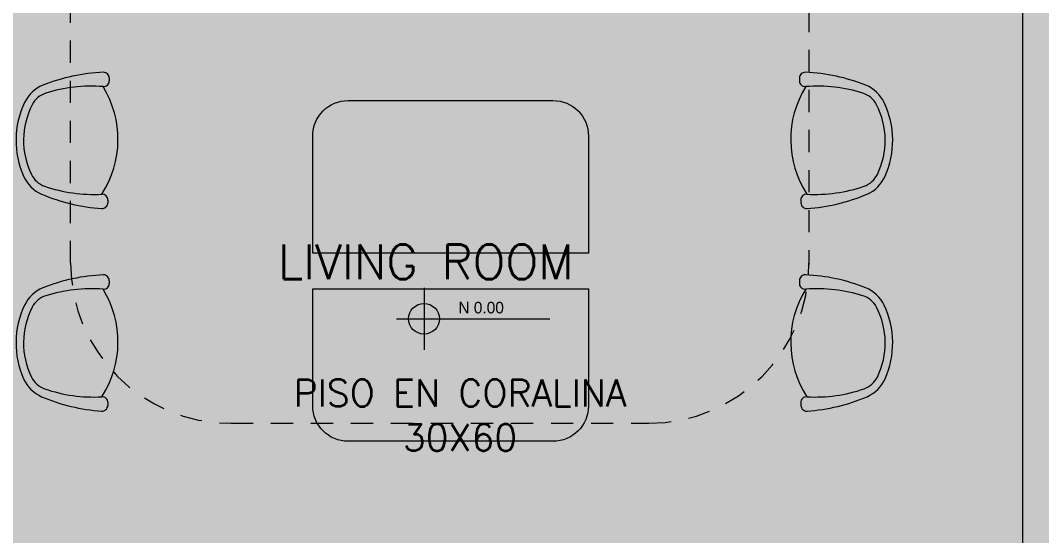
# Model space of a CAD drawing. Header units: metres. Extents: x 8 to 2416, y -346 to 476.
# Drawn here: x 142.78 to 148.52, y -182.27 to -179.38 of the extents above; entities that cross this region are included whole.
import ezdxf

# ---------------------------------------------------------------- set-up
doc = ezdxf.new("R2010")
doc.units = ezdxf.units.M
doc.linetypes.add('0', pattern=[0])
doc.linetypes.add('HIDDEN2', pattern=[0.1875, 0.125, -0.0625])
doc.layers.get('0').update_dxf_attribs({"color": 250, "linetype": '0', "lineweight": 20})
for name, color, linetype, lineweight in [('baños', 140, 'Continuous', 0), ('MOBILIARIOS', 252, 'Continuous', 0), ('piso', 253, 'Continuous', 0), ('SE-3', 253, 'Continuous', 5), ('textos', 7, 'Continuous', 0)]:
    doc.layers.add(name, color=color, linetype=linetype, lineweight=lineweight)
doc.layers.add('hatch piso', color=253, linetype='Continuous', lineweight=0, transparency=0.7)
doc.layers.add('Techos 1', color=7, linetype='HIDDEN2', lineweight=9, true_color=0x42391a)
doc.styles.add('ESC100-2mm', font='arial.ttf', dxfattribs={"height": 0.15})
doc.styles.get("Standard").update_dxf_attribs({"font": 'arial.ttf', "height": 0.1875})

# ---------------------------------------------------------------- blocks, each defined once
blk = doc.blocks.new('PL BASE 1N NASAS 09')
at = {"layer": 'textos', "transparency": 33554534}
h = blk.add_hatch(color=256, dxfattribs=at)
h.dxf.hatch_style = 1
h.paths.add_polyline_path([(-96.74496580120812, -45.42420723224006, 0.4142135623730951), (-96.83151098926946, -45.51075242045283), (-96.74496580120812, -45.51075242045283)])
h.paths.add_polyline_path([(-96.65842061299536, -45.51075242045283), (-96.74496580120812, -45.51075242045283), (-96.74496580120812, -45.5972976086656, 0.4142135623730951)])
at = {"layer": 'piso'}
blk.add_line((-93.38107123374107, -42.00971909964001), (-93.3810712337413, -48.48971880321707), dxfattribs=at)
at = {"layer": 'Techos 1'}
for p, q in [((-98.7310712337413, -45.19773139854667), (-98.73107123374139, -41.29971880325272)), ((-94.58107123374104, -41.29971880325277), (-94.58107123374099, -45.20557172373762)), ((-97.83107123374141, -46.09773139854678), (-95.48107123374099, -46.09773139854678))]:
    blk.add_line(p, q, dxfattribs=at)
for centre, start, end in [((-97.83107123374141, -45.19773139854678), 180, 270), ((-95.481071233741, -45.19773139854678), 270, 7.016709298534877e-15)]:
    blk.add_arc(centre, 0.9, start, end, dxfattribs=at)
at = {"layer": 'textos'}
for p, q in [((-96.74496580120812, -45.33677444660509), (-96.74496580120812, -45.68473039430035)), ((-96.89878121704696, -45.51075242045283), (-96.03790723714683, -45.51075242045283))]:
    blk.add_line(p, q, dxfattribs=at)
blk.add_circle((-96.74496580120812, -45.51075242045283), 0.08654518812586502, dxfattribs=at)
at = {"layer": 'textos', "insert": (-97.69968022504122, -45.28877735859898), "char_height": 0.195, "width": 3.404876511770499, "attachment_point": 7}
blk.add_mtext('{\\Fromans|c0; LIVING ROOM}', dxfattribs=at)
at = {"layer": 'textos', "insert": (-96.55199808047091, -45.41536516784606), "char_height": 0.065, "attachment_point": 1, "style": 'ESC100-2mm'}
blk.add_mtext_dynamic_manual_height_columns('{\\Ftxt|c0;N 0.00}', width=2.216942068900153, gutter_width=0.5, heights=[0], dxfattribs=at)
blk = doc.blocks.new('PL MUEBLES 1N NASAS 09')
at = {"layer": 'hatch piso'}
h = blk.add_hatch(dxfattribs=at)
h.set_pattern_fill('AR-BRSTD', color=256, scale=0.002, angle=-90.00000000000001)
h.set_pattern_definition([(270, (32.50438192473212, 232.0100725299642), (0.1354836, -2.178742458197296e-17), []), (0, (32.50438192473212, 232.0100725299642), (0.1354836, 0.2032), [0.1354836, -0.1354836])])
h.paths.add_polyline_path([(77.64229406997623, 53.25491652137001), (75.08047333544067, 53.25491652137001), (75.08047333544044, 47.44807486002907), (74.08047333542248, 47.44807486007264), (74.08047333544073, 53.25357486007555), (64.20552944245787, 53.25357486007555), (64.20552944245782, 52.9535748600422), (68.88047333544063, 52.95357486001596), (68.880473335447, 32.95357486002914), (64.20554418686284, 32.95357486002335), (64.20554418684607, 32.65357486003462), (74.0804733354226, 32.65357486001759), (74.08047333542282, 38.4589972278072), (75.08047333544067, 38.45899722776363), (75.08047333544044, 32.65491652136998), (77.64229406997623, 32.65491652136998)])
h.paths.add_polyline_path([(72.26297461204848, 46.10878603823181), (72.26297461204848, 45.65878603823199), (72.68813298355411, 45.65878603823199), (72.68813298355411, 44.65878603823199), (70.08813298355398, 44.65878603823199), (70.08813298355398, 45.65878603823199), (70.50487204015616, 45.65878603823199), (70.50487204015616, 46.10878603823181)], flags=16)
h.paths.add_polyline_path([(70.19505878956664, 48.59953696519079), (70.19505878956664, 49.59953696519079), (71.89505878956669, 49.59953696519079), (71.89505878956669, 48.59953696519079)], flags=16)
edge = h.paths.add_edge_path(flags=16)
edge.add_arc((73.38047333544063, 47.14807486002934), 0.1000000000000227, 90, 180, ccw=False)
edge.add_line((73.38047333544063, 47.24807486002936), (73.78047333544049, 47.24807486002936))
edge.add_arc((73.78047333544055, 47.14807486002928), 0.1000000000000796, 3.26281224261038e-11, 90.00000000003263, ccw=False)
edge.add_line((73.88047333544063, 47.14807486002934), (73.8804733354406, 46.89807486002937))
edge.add_arc((73.78047333544062, 46.89807486002935), 0.0999999999999801, -90.00000000000819, 8.185452315956354e-12, ccw=False)
edge.add_line((73.7804733354406, 46.79807486002937), (73.38047333544051, 46.79807486002937))
edge.add_arc((73.38047333544048, 46.89807486002937), 0.09999999999999432, 180, 270.00000000001626, ccw=False)
edge.add_line((73.28047333544049, 46.89807486002937), (73.2804733354406, 47.14807486002934))
edge = h.paths.add_edge_path(flags=16)
edge.add_arc((71.0742145383112, 50.00336760197825), 0.25, 0, 360)
edge = h.paths.add_edge_path(flags=16)
edge.add_ellipse((71.53813297908363, 43.9233636517568), major_axis=(0.7999549386161108, 0.008490947165668672), ratio=0.4192585178968346, start_angle=0, end_angle=360)
h.paths.add_polyline_path([(72.68813298355411, 44.30739295435234), (73.48813298360068, 44.30739295435234), (73.48813298360068, 43.50739295430577), (72.68813298355411, 43.50739295430577)], flags=16)
h.paths.add_polyline_path([(70.08813298355398, 44.30739295435234), (70.08813298355398, 43.50739295430577), (69.28813298350741, 43.50739295430577), (69.28813298350741, 44.30739295435234)], flags=16)
h.paths.add_polyline_path([(70.19505878956664, 50.40719823876572), (70.19505878956664, 51.40719823876572), (71.89505878956669, 51.40719823876572), (71.89505878956669, 50.40719823876572)], flags=16)
edge = h.paths.add_edge_path(flags=16)
edge.add_ellipse((71.53813297908363, 41.98370843603601), major_axis=(0.7999549386161108, -0.008490947165668672), ratio=0.4192585178968346, start_angle=0, end_angle=360, ccw=False)
h.paths.add_polyline_path([(72.68813298355411, 42.39967913348704), (73.48813298360068, 42.39967913348704), (73.48813298360068, 41.59967913344047), (72.68813298355411, 41.59967913344047)], flags=16)
h.paths.add_polyline_path([(70.08813298355398, 42.39967913348704), (70.08813298355398, 41.59967913344047), (69.28813298350741, 41.59967913344047), (69.28813298350741, 42.39967913348704)], flags=16)
edge = h.paths.add_edge_path(flags=16)
edge.add_line((73.28047333544072, 52.59594413940195), (73.28047333544063, 52.84594413940189))
edge.add_arc((73.38047333544061, 52.84594413940191), 0.0999999999999801, 89.99999999999193, 180.0000000000081, ccw=False)
edge.add_line((73.38047333544063, 52.94594413940189), (73.78047333544072, 52.94594413940189))
edge.add_arc((73.78047333544069, 52.84594413940195), 0.09999999999993747, -3.26281224261038e-11, 89.99999999998369, ccw=False)
edge.add_line((73.88047333544063, 52.84594413940189), (73.88047333544071, 52.59594413940195))
edge.add_arc((73.78047333544073, 52.59594413940194), 0.0999999999999801, -90.00000000000819, 8.185452315956354e-12, ccw=False)
edge.add_line((73.78047333544072, 52.49594413940196), (73.38047333544063, 52.49594413940196))
edge.add_arc((73.38047333544066, 52.59594413940189), 0.09999999999993747, 179.9999999999674, 269.99999999998374, ccw=False)
h.paths.add_polyline_path([(72.68813298355411, 41.24828604956082), (72.68813298355411, 40.24828604956082), (72.26297461204848, 40.24828604956082), (72.26297461204848, 39.798286049561), (70.50487204015616, 39.798286049561), (70.50487204015616, 40.24828604956082), (70.08813298355398, 40.24828604956082), (70.08813298355398, 41.24828604956082)], flags=16)
edge = h.paths.add_edge_path(flags=16)
edge.add_line((73.38047333544051, 39.0989972277639), (73.7804733354406, 39.0989972277639))
edge.add_arc((73.78047333544063, 38.99899722776391), 0.09999999999999432, 0, 90.00000000001631, ccw=False)
edge.add_line((73.88047333544063, 38.99899722776391), (73.88047333544051, 38.74899722776394))
edge.add_arc((73.78047333544049, 38.74899722776394), 0.1000000000000227, -90, 0, ccw=False)
edge.add_line((73.78047333544049, 38.64899722776391), (73.38047333544063, 38.64899722776391))
edge.add_arc((73.38047333544057, 38.74899722776399), 0.1000000000000796, 180.0000000000326, 270.00000000003257, ccw=False)
edge.add_line((73.28047333544049, 38.74899722776394), (73.2804733354406, 38.99899722776391))
edge.add_arc((73.38047333544057, 38.99899722776394), 0.0999999999999659, 90.00000000003263, 180.0000000000163, ccw=False)
edge = h.paths.add_edge_path(flags=0)
edge.add_line((70.48365891830525, 36.79522317820329), (70.4398800839295, 36.82292017399391))
edge.add_line((70.4398800839295, 36.82292017399391), (70.4131478727083, 36.78066631164694))
edge.add_line((70.4131478727083, 36.78066631164694), (70.32864014801484, 36.83413073408965))
edge.add_arc((70.19497909190825, 36.62286142235588), 0.2499999999999819, 57.68021319181359, 237.6802131918136)
edge.add_line((70.06131803580166, 36.41159211062211), (70.14582576049537, 36.3581276881792))
edge.add_line((70.14582576049537, 36.3581276881792), (70.11909354927406, 36.3158738258324))
edge.add_line((70.11909354927406, 36.3158738258324), (70.1731394557655, 36.28168129270685))
edge.add_arc((71.25621804709692, 35.97743506840928), 1.124999999999911, 133.3709649465783, 164.3094841489595, ccw=False)
edge = h.paths.add_edge_path(flags=16)
edge.add_arc((70.00419201307986, 35.98652027748952), 0.2909391300207996, 89.2588743430332, 335.97933893623923, ccw=False)
edge.add_line((70.00795522989785, 36.27743506841023), (70.1079552298981, 36.2774350684102))
edge.add_line((70.1079552298981, 36.2774350684102), (70.1079552298981, 36.22743506841022))
edge.add_line((70.1079552298981, 36.22743506841022), (70.00795522989739, 36.22743506841022))
edge.add_arc((70.00795522989732, 35.97743506841022), 0.25, 89.99999999998371, 269.9999999999902)
edge.add_line((70.00795522989728, 35.72743506841022), (70.10795522989741, 35.72743506841022))
edge.add_line((70.10795522989741, 35.72743506841022), (70.10795522989719, 35.67743506841012))
edge.add_line((70.10795522989719, 35.67743506841012), (70.17985118550013, 35.67743506841003))
edge.add_line((70.17985118550013, 35.67743506841003), (70.11909354927406, 35.63899631098781))
edge.add_line((70.11909354927406, 35.63899631098781), (70.14582576049537, 35.59674244864101))
edge.add_line((70.14582576049537, 35.59674244864101), (70.06131803580149, 35.54327802619801))
edge.add_arc((70.19497909190824, 35.33200871446432), 0.2499999999999934, 122.3197868082271, 302.3197868081512)
edge.add_line((70.3286401480147, 35.12073940273046), (70.4131478727083, 35.17420382517327))
edge.add_line((70.4131478727083, 35.17420382517327), (70.4398800839295, 35.1319499628263))
edge.add_line((70.4398800839295, 35.1319499628263), (70.35537235923601, 35.07848554038364))
edge.add_arc((70.18980004316087, 35.32865709781886), 0.3000000000000866, 211.2742799023337, 303.49798923904575, ccw=False)
edge.add_arc((70.28470962891768, 34.84717721287504), 0.4790926908531943, -37.75931426553501, 137.1634994422355, ccw=False)
edge.add_arc((70.6181354084435, 34.76621458644701), 0.2171929796369701, 282.0494044415422, 481.7281917725827)
edge.add_line((70.5039157446194, 34.95094860821749), (70.54397861828869, 35.04257265611608))
edge.add_line((70.54397861828869, 35.04257265611608), (70.58979064223826, 35.02254121928166))
edge.add_line((70.58979064223826, 35.02254121928166), (70.54972776856889, 34.93091717138276))
edge.add_arc((70.78995102193791, 34.85629014508434), 0.2515480163176458, -29.977208623414526, 162.7422291662654, ccw=False)
edge.add_line((71.00784800806281, 34.73060280303662), (71.04791088173232, 34.82222685093558))
edge.add_line((71.04791088173232, 34.82222685093558), (71.09372290568177, 34.80219541410091))
edge.add_line((71.09372290568177, 34.80219541410091), (71.12252649154783, 34.86806939889908))
edge.add_line((71.12252649154783, 34.86806939889908), (71.1334043820147, 34.79700112235417))
edge.add_line((71.1334043820147, 34.79700112235417), (71.18282877310111, 34.80456614487588))
edge.add_line((71.18282877310111, 34.80456614487588), (71.19795881814392, 34.70571736270335))
edge.add_arc((71.44301081336786, 34.75706609966703), 0.2503740664505842, 5.569938851973177, 191.8346553073248, ccw=False)
edge.add_line((71.69220272900674, 34.78136758791845), (71.67707268396379, 34.88021637009109))
edge.add_line((71.67707268396379, 34.88021637009109), (71.72649707505019, 34.8877813926126))
edge.add_line((71.72649707505019, 34.8877813926126), (71.71561918458355, 34.95884966915656))
edge.add_line((71.71561918458355, 34.95884966915656), (71.76280808590553, 34.90460728698221))
edge.add_line((71.76280808590553, 34.90460728698221), (71.80053091865756, 34.93742478062785))
edge.add_line((71.80053091865756, 34.93742478062785), (71.86616590594875, 34.86197911512375))
edge.add_arc((72.07366298416885, 35.00436117733337), 0.2516499336557487, 47.586710559375774, 214.4574572161482, ccw=False)
edge.add_line((72.24339423346777, 35.19015405157879), (72.17775924617666, 35.26559971708247))
edge.add_line((72.17775924617666, 35.26559971708247), (72.21548207892869, 35.29841721072793))
edge.add_line((72.21548207892869, 35.29841721072793), (72.16120610725665, 35.36080599105202))
edge.add_line((72.16120610725665, 35.36080599105202), (72.23912736835058, 35.33311992811727))
edge.add_line((72.23912736835058, 35.33311992811727), (72.25586750521842, 35.38023434011251))
edge.add_line((72.25586750521842, 35.38023434011251), (72.35009632920836, 35.34675406637668))
edge.add_arc((72.42344946373964, 35.58600269563753), 0.2502410616760513, 67.92434522055379, 252.9545688689378, ccw=False)
edge.add_line((72.5174976978879, 35.81789818632751), (72.42326887389748, 35.85137846006347))
edge.add_line((72.42326887389748, 35.85137846006347), (72.44000901076555, 35.89849287205865))
edge.add_line((72.44000901076555, 35.89849287205865), (72.37226229730521, 35.92256383479929))
edge.add_line((72.37226229730521, 35.92256383479929), (72.44238290461084, 35.93844240095072))
edge.add_line((72.44238290461084, 35.93844240095072), (72.43134016512812, 35.98720773602298))
edge.add_line((72.43134016512812, 35.98720773602298), (72.52887083527327, 36.00929321498855))
edge.add_arc((72.44454272698913, 36.24652703388856), 0.2517759215585634, 95.9500134262143, 289.56847427955125, ccw=False)
edge.add_line((72.41844344044642, 36.49694656571191), (72.32091277030162, 36.47486108674644))
edge.add_line((72.32091277030162, 36.47486108674644), (72.30987003081913, 36.52362642181888))
edge.add_line((72.30987003081913, 36.52362642181888), (72.23974942351259, 36.50774785566722))
edge.add_line((72.23974942351259, 36.50774785566722), (72.2905173696027, 36.55865604834503))
edge.add_line((72.2905173696027, 36.55865604834503), (72.25511329697332, 36.59396258656756))
edge.add_line((72.25511329697332, 36.59396258656756), (72.3257263734188, 36.66477073182679))
edge.add_arc((72.14870601027216, 36.84130342293936), 0.2500000000000276, 315.0790306611175, 495.0790306611176)
edge.add_line((71.97168564712553, 37.01783611405193), (71.90107257068047, 36.94702796879307))
edge.add_line((71.90107257068047, 36.94702796879307), (71.8656684980511, 36.98233450701579))
edge.add_line((71.8656684980511, 36.98233450701579), (71.93628157449609, 37.05314265227432))
edge.add_arc((72.11193890494438, 36.94155232418589), 0.2081054998386675, -66.66126001738809, 147.5733142981679, ccw=False)
edge.add_arc((72.4600398191716, 37.86661616611086), 1.147321265390582, 197.4890942626398, 256.61195041888857, ccw=False)
edge.add_arc((71.34453005339905, 37.22257002107318), 0.3000000000000184, -4.056946773256527, 85.94305322670817, ccw=False)
edge.add_line((71.64377832119357, 37.20134564306127), (71.63670352852301, 37.10159622046302))
edge.add_line((71.63670352852301, 37.10159622046302), (71.58682881722387, 37.10513361679813))
edge.add_line((71.58682881722387, 37.10513361679813), (71.59390360989457, 37.20488303939655))
edge.add_arc((71.3445300533992, 37.22257002107347), 0.2499999999999791, 355.9430532266679, 535.9430532266679)
edge.add_line((71.09515649690383, 37.24025700275038), (71.08808170423293, 37.14050758015145))
edge.add_line((71.08808170423293, 37.14050758015145), (71.0382069929338, 37.14404497648678))
edge.add_line((71.0382069929338, 37.14404497648678), (71.03312050313633, 37.07232917590233))
edge.add_line((71.03312050313633, 37.07232917590233), (70.99907654134853, 37.1356540296149))
edge.add_line((70.99907654134853, 37.1356540296149), (70.9550373091119, 37.11197817643023))
edge.add_line((70.9550373091119, 37.11197817643023), (70.90768560274256, 37.20005664090368))
edge.add_arc((70.41794177396018, 37.58306046093398), 0.6217241703426248, 274.5528404303045, 321.9728396393702, ccw=False)
edge.add_line((70.46729328037719, 36.9632981090582), (70.5146449867463, 36.875219644585))
edge.add_line((70.5146449867463, 36.875219644585), (70.47060575450968, 36.85154379140064))
edge.add_line((70.47060575450968, 36.85154379140064), (70.42325404814054, 36.93962225587381))
edge.add_arc((70.68451263027005, 37.08708056613028), 0.3000000000000281, 117.21733312906969, 209.4410424654766, ccw=False)
edge.add_arc((71.72346180163836, 36.36551926102893), 1.536286398669192, 139.9591478279679, 198.8921358504717)
edge = h.paths.add_edge_path(flags=0)
edge.add_arc((71.25621804708152, 35.9774350684101), 0.6999999999999886, 0, 360)
edge = h.paths.add_edge_path(flags=16)
edge.add_line((73.38047333544063, 33.41112794839165), (73.78047333544049, 33.41112794839165))
edge.add_arc((73.78047333544055, 33.31112794839157), 0.1000000000000796, 3.26281224261038e-11, 90.00000000003263, ccw=False)
edge.add_line((73.88047333544063, 33.31112794839163), (73.88047333544051, 33.06112794839163))
edge.add_arc((73.78047333544049, 33.06112794839163), 0.1000000000000227, -90, 0, ccw=False)
edge.add_line((73.78047333544049, 32.96112794839161), (73.38047333544063, 32.96112794839161))
edge.add_arc((73.38047333544057, 33.06112794839169), 0.1000000000000796, 180.0000000000326, 270.00000000003257, ccw=False)
edge.add_line((73.28047333544049, 33.06112794839163), (73.2804733354406, 33.31112794839163))
edge.add_arc((73.38047333544063, 33.31112794839163), 0.1000000000000227, 90, 180, ccw=False)
at = {"layer": 'MOBILIARIOS'}
for p, q in [((63.74763838343119, 44.0445879379638), (63.74745710652689, 44.02922073969695)), ((67.6266899738024, 44.0445879379638), (67.6268712507067, 44.02922073969695)), ((63.73956051843982, 43.35981149894065), (63.73937924153586, 43.34444430067402)), ((67.63476783879378, 43.35981149894065), (67.63494911569774, 43.34444430067402)), ((63.74763838343119, 42.9062533731908), (63.74745710652689, 42.89088617492394)), ((67.6266899738024, 42.9062533731908), (67.6268712507067, 42.89088617492394)), ((63.73956051843982, 42.22147693416787), (63.73937924153586, 42.20610973590102)), ((67.63476783879378, 42.22147693416787), (67.63494911569774, 42.20610973590102))]:
    blk.add_line(p, q, dxfattribs=at)
for points in [[(65.09097114097199, 43.91897735840201), (66.24126217247465, 43.91897735840201, -0.414213562373095), (66.44126217247464, 43.71897735840202), (66.44126217247464, 43.06152511153085), (64.890971140972, 43.06152511153085), (64.890971140972, 43.71897735840202, -0.414213562373095)], [(64.890971140972, 42.8615251115308), (66.44126217247464, 42.8615251115308), (66.44126217247464, 42.20407286465963, -0.414213562373095), (66.24126217247465, 42.00407286465964), (65.09097114097199, 42.00407286465964, -0.414213562373095), (64.890971140972, 42.20407286465963)]]:
    blk.add_lwpolyline(points, format="xyb", close=True, dxfattribs=at)
for centre, radius, start, end in [((63.75502429296751, 43.0593377844748), 1.019028140337718, 92.32206061682955, 111.9148116380544), ((63.71487572804904, 44.02960508115712), 0.0325836453131303, 265.4489842446561, 359.3241500746811), ((63.715057004953, 44.04497227942421), 0.0325836453131303, 359.3241500746811, 92.32206061682955), ((67.6592713522806, 44.04497227942421), 0.0325836453131303, 87.67793938317047, 180.6758499253188), ((67.65945262918456, 44.02960508115712), 0.0325836453131303, 180.6758499253188, 274.5510157553439), ((67.61930406426609, 43.0593377844748), 1.019028140337718, 68.0851883619456, 87.67793938317047), ((63.44766153820137, 43.8233558810041), 0.1955018718787818, 111.914811638051, 154.655884569837), ((63.64574448096982, 43.1610967403899), 0.8386716945802287, 85.44898424466261, 107.7325654039673), ((63.23284977243497, 43.70054003391306), 0.5637600472887991, 326.9071739643792, 31.74112618490692), ((68.14147858479862, 43.70054003391306), 0.5637600472887991, 148.2588738150933, 213.0928260356208), ((67.72858387626377, 43.1610967403899), 0.8386716945802287, 72.26743459603266, 94.55101575533737), ((67.92666681903222, 43.8233558810041), 0.1955018718787818, 25.34411543016114, 68.08518836194902), ((63.43000307347461, 43.83577971128012), 0.1303345812525212, 107.7325654039605, 152.7473037004267), ((67.94432528375899, 43.83577971128012), 0.1303345812525212, 27.25269629957514, 72.26743459603951), ((63.71907329177259, 43.69480436936079), 0.4958180904258283, 154.6558845698224, 203.9924155795477), ((63.70333146265489, 43.69499006554293), 0.4377921111306095, 152.7473037004267, 205.9009964489421), ((67.6709968945787, 43.69499006554293), 0.4377921111306095, 334.0990035510578, 27.25269629957514), ((67.655255065461, 43.69480436936079), 0.4958180904258283, 336.0075844204531, 25.34411543017757), ((63.44470460754258, 43.57269107673347), 0.1955018718787818, 203.9924155795296, 246.7334885113253), ((63.42675798561538, 43.56068725664841), 0.1303345812525212, 205.9009964489421, 250.9157347454076), ((67.94757037161821, 43.56068725664841), 0.1303345812525212, 289.0842652545924, 334.0990035510578), ((67.92962374969102, 43.57269107673347), 0.1955018718787818, 293.2665114886747, 336.0075844204703), ((63.77000457998781, 44.3292460600419), 1.019028140337718, 246.7334885113112, 266.3262395325418), ((63.65835474197934, 44.23009326839225), 0.8386716945802287, 250.9157347454006, 273.1993159047082), ((63.70697913996185, 43.36019584040083), 0.0325836453131303, 359.3241500746811, 93.19931590471472), ((67.66734921727175, 43.36019584040083), 0.0325836453131303, 86.80068409528528, 180.6758499253188), ((67.71597361525426, 44.23009326839225), 0.8386716945802287, 266.8006840952918, 289.0842652545992), ((67.60432377724578, 44.3292460600419), 1.019028140337718, 273.6737604674581, 293.2665114886888), ((63.70679786305766, 43.34482864213397), 0.0325836453131303, 266.3262395325418, 359.3241500746811), ((67.66753049417594, 43.34482864213397), 0.0325836453131303, 180.6758499253188, 273.6737604674581), ((63.75502429296751, 41.92100321970202), 1.019028140337718, 92.32206061682955, 111.9148116380544), ((63.715057004953, 42.9066377146512), 0.0325836453131303, 359.3241500746811, 92.32206061682955), ((67.6592713522806, 42.9066377146512), 0.0325836453131303, 87.67793938317047, 180.6758499253188), ((67.61930406426609, 41.92100321970202), 1.019028140337718, 68.0851883619456, 87.67793938317047), ((63.71487572804904, 42.89127051638412), 0.0325836453131303, 265.4489842446561, 359.3241500746811), ((67.65945262918456, 42.89127051638412), 0.0325836453131303, 180.6758499253188, 274.5510157553439), ((63.44766153820137, 42.68502131623109), 0.1955018718787818, 111.914811638051, 154.655884569837), ((63.43000307347461, 42.69744514650711), 0.1303345812525212, 107.7325654039605, 152.7473037004267), ((63.64574448096982, 42.0227621756169), 0.8386716945802287, 85.44898424466261, 107.7325654039673), ((63.23284977243497, 42.56220546914006), 0.5637600472887991, 326.9071739643792, 31.74112618490692), ((68.14147858479862, 42.56220546914006), 0.5637600472887991, 148.2588738150933, 213.0928260356208), ((67.72858387626377, 42.0227621756169), 0.8386716945802287, 72.26743459603266, 94.55101575533737), ((67.94432528375899, 42.69744514650711), 0.1303345812525212, 27.25269629957514, 72.26743459603951), ((67.92666681903222, 42.68502131623109), 0.1955018718787818, 25.34411543016114, 68.08518836194902), ((63.71907329177259, 42.55646980458778), 0.4958180904258283, 154.6558845698224, 203.9924155795477), ((67.655255065461, 42.55646980458778), 0.4958180904258283, 336.0075844204531, 25.34411543017757), ((63.70333146265489, 42.55665550076993), 0.4377921111306095, 152.7473037004267, 205.9009964489421), ((67.6709968945787, 42.55665550076993), 0.4377921111306095, 334.0990035510578, 27.25269629957514), ((63.42675798561538, 42.42235269187541), 0.1303345812525212, 205.9009964489421, 250.9157347454076), ((67.94757037161821, 42.42235269187541), 0.1303345812525212, 289.0842652545924, 334.0990035510578), ((63.44470460754258, 42.43435651196069), 0.1955018718787818, 203.9924155795296, 246.7334885113253), ((67.92962374969102, 42.43435651196069), 0.1955018718787818, 293.2665114886747, 336.0075844204703), ((63.77000457998781, 43.1909114952689), 1.019028140337718, 246.7334885113112, 266.3262395325418), ((63.65835474197934, 43.09175870361924), 0.8386716945802287, 250.9157347454006, 273.1993159047082), ((63.70697913996185, 42.22186127562782), 0.0325836453131303, 359.3241500746811, 93.19931590471472), ((67.66734921727175, 42.22186127562782), 0.0325836453131303, 86.80068409528528, 180.6758499253188), ((67.71597361525426, 43.09175870361924), 0.8386716945802287, 266.8006840952918, 289.0842652545992), ((67.60432377724578, 43.1909114952689), 1.019028140337718, 273.6737604674581, 293.2665114886888), ((63.70679786305766, 42.20649407736119), 0.0325836453131303, 266.3262395325418, 359.3241500746811), ((67.66753049417594, 42.20649407736119), 0.0325836453131303, 180.6758499253188, 273.6737604674581)]:
    blk.add_arc(centre, radius, start, end, dxfattribs=at)
at = {"layer": 'baños'}
blk.add_blockref('PL BASE 1N NASAS 09', (162.2615445691817, 88.20329366328178), dxfattribs=at)

msp = doc.modelspace()

# ---------------------------------------------------------------- hatches: boundary and pattern name
at = {"layer": 'SE-3', "true_color": 0xffc78f, "transparency": 33554483}
h = msp.add_hatch(color=31, dxfattribs=at)
h.dxf.hatch_style = 1
edge = h.paths.add_edge_path()
edge.add_line((143.7421210798136, -170.7925323918492), (143.7416649727962, -170.4925323918493))
edge.add_line((143.7416649727962, -170.4925323918493), (153.6170649727964, -170.4925323919425))
edge.add_line((153.6170649727964, -170.4925323919425), (153.6170649727964, -176.2925323919425))
edge.add_line((153.6170649727964, -176.2925323919425), (154.6170649727962, -176.2925323919425))
edge.add_line((154.6170649727962, -176.2925323919425), (154.6170649727964, -170.4856907306016))
edge.add_line((154.6170649727964, -170.4856907306016), (157.1788857073319, -170.4856907306016))
edge.add_line((157.1788857073319, -170.4856907306016), (157.1788857073319, -191.0966130983363))
edge.add_line((157.1788857073319, -191.0966130983363), (154.6170649727962, -191.0966130983363))
edge.add_line((154.6170649727962, -191.0966130983363), (154.6170649727964, -185.2925323919426))
edge.add_line((154.6170649727964, -185.2925323919426), (153.6170649727964, -185.2925323919426))
edge.add_line((153.6170649727964, -185.2925323919426), (153.6170649727962, -191.0925323919426))
edge.add_line((153.6170649727962, -191.0925323919426), (143.7421358242102, -191.0925323919426))
edge.add_line((143.7421358242102, -191.0925323919426), (143.7421358242102, -190.7925323919426))
edge.add_line((143.7421358242102, -190.7925323919426), (148.3766527587502, -190.7925323919425))
edge.add_arc((148.3766527587503, -190.7525323919426), 0.03999999999990678, 269.9999999999185, 360.0000000001221)
edge.add_line((148.4166527587502, -190.7525323919425), (148.4170649727963, -170.8625323919426))
edge.add_arc((148.3470649727964, -170.8625323919425), 0.06999999999996476, 359.9999999999768, 450.0000000000232)
edge.add_line((148.3470649727963, -170.7925323919426), (143.7421210798136, -170.7925323918492))
h = msp.add_hatch(color=31, dxfattribs=at)
h.dxf.hatch_style = 1
edge = h.paths.add_edge_path()
edge.add_arc((148.1770649728442, -176.8825323918765), 0.03999999995286885, 359.999999905021, 450.0000000896052)
edge.add_line((148.1770649727817, -176.8425323919236), (142.1070649727963, -176.8425323919425))
edge.add_arc((142.1070649727963, -176.8825323919425), 0.03999999999999204, 90, 180)
edge.add_line((142.0670649727963, -176.8825323919425), (142.0670649727964, -177.5525326883289))
edge.add_arc((142.0269695340481, -177.5524931563049), 0.04009545823655381, 266.9734473454836, 359.94350935007606, ccw=False)
edge.add_line((142.0248525441034, -177.5925326883298), (141.9070649727963, -177.5925326883298))
edge.add_arc((141.9070649727987, -177.5525326883275), 0.0400000000022942, 180.0000000019134, 269.9999999967024, ccw=False)
edge.add_line((141.8670649727964, -177.5525326883289), (141.8670835995952, -184.0313118194874))
edge.add_line((141.8670835995952, -184.0313118194874), (141.9070649727957, -183.9925323918961))
edge.add_line((141.9070649727957, -183.9925323918961), (142.027512497232, -183.992534895451))
edge.add_arc((142.0270649727963, -184.0325323918962), 0.0400000000000074, 0, 89.35895509096741, ccw=False)
edge.add_line((142.0670649727963, -184.0325323918962), (142.0670649727962, -184.7025299009352))
edge.add_arc((142.1075632509854, -184.7023235194688), 0.04049880405144796, 180.2919799350472, 269.2950419585127)
edge.add_line((142.1070649727963, -184.7428192581143), (143.1021171718191, -184.7426125192437))
edge.add_arc((143.1021138506598, -184.7826125191059), 0.04000000000005141, 8.139977580867708e-11, 89.99524278970279, ccw=False)
edge.add_line((143.1421138506599, -184.7826125191059), (143.1421138506599, -184.9526765763046))
edge.add_arc((143.1021138506598, -184.9526765763046), 0.04000000000004889, 273.50946124258473, 359.9999999999593, ccw=False)
edge.add_line((143.1045623850812, -184.9926015644597), (147.1820293861341, -184.9926125183164))
edge.add_arc((147.1820260646944, -184.9526125184543), 0.04000000000001785, 180, 270.00475761191217, ccw=False)
edge.add_line((147.1420260646944, -184.9526125184543), (147.1420260646944, -184.7826125185286))
edge.add_arc((147.1820260646944, -184.7826125185287), 0.04000000000002046, 90.0047572278437, 179.9999999999593, ccw=False)
edge.add_line((147.1820227435229, -184.7426125186665), (148.1770682939836, -184.7425299007415))
edge.add_arc((148.177064972812, -184.7025299008794), 0.03999999999999559, 270.0047572278436, 360.0000000014248)
edge.add_line((148.217064972812, -184.7025299008784), (148.2170649727956, -184.0325323918834))
edge.add_arc((148.2570649727956, -184.0325323918834), 0.03999999999999204, 90.40163476694607, 180, ccw=False)
edge.add_line((148.256784581129, -183.9925333746391), (148.3754028535878, -183.9925323918952))
edge.add_arc((148.377009926016, -184.0325551930298), 0.04005505326980555, 0.032615315022326286, 92.29941497184319, ccw=False)
edge.add_line((148.4170649727961, -184.0325323919069), (148.4170649727963, -177.5525326883298))
edge.add_arc((148.3770649727963, -177.5525326883297), 0.04000000000007731, 270.0000000000814, 359.9999999999186, ccw=False)
edge.add_line((148.3770649727963, -177.5925326883298), (148.2566174481862, -177.592530184773))
edge.add_arc((148.2570649727902, -177.5525326883441), 0.03999999998563367, 179.9999999795223, 269.3589548497123, ccw=False)
edge.add_line((148.2170649728046, -177.5525326883298), (148.2170649727971, -176.8825323919428))

# ---------------------------------------------------------------- block references
msp.add_blockref('PL MUEBLES 1N NASAS 09', (79.53659163735571, -223.7461072519716))

# ---------------------------------------------------------------- texts
at = {"layer": 'textos', "color": 5, "insert": (147.3754252032674, -181.7955017654846), "char_height": 0.15, "width": 4.239917131042262, "attachment_point": 9}
msp.add_mtext('\\pxqc;{\\Fromans|c0;PISO EN CORALINA ^J30X60}', dxfattribs=at)

doc.saveas('drawing.dxf')
